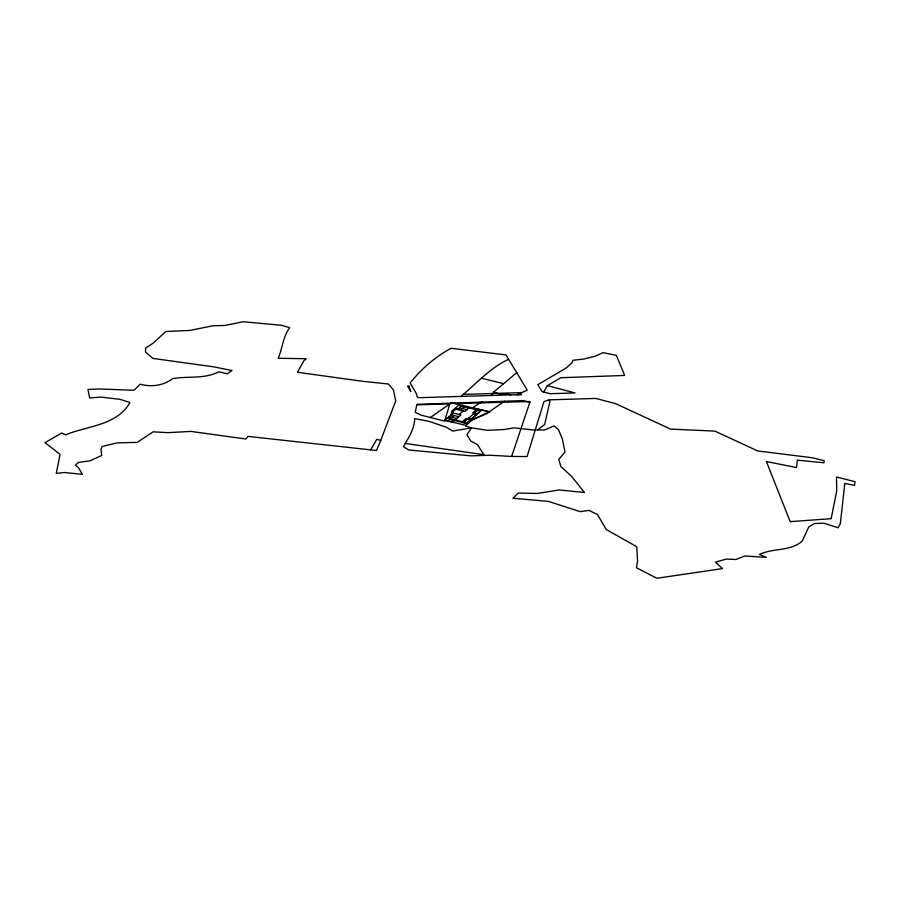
<?xml version="1.0" encoding="UTF-8"?>
<svg xmlns="http://www.w3.org/2000/svg" width="900" height="900" viewBox="0 0 900 900"><rect width="100%" height="100%" fill="white"/><g stroke="black" fill="none" stroke-linecap="round" stroke-linejoin="round"><path stroke-width="1.35" d="M484.211 455.49L477.54 444.634L470.756 441L466.942 434.655L471.521 427.86L465.446 426.015L472.433 419.76L489.105 411.93L451.721 402.739L449.843 403.875L444.656 421.11L421.223 415.17L415.238 412.279L416.902 404.359L523.597 400.59L529.796 402.457L511.639 456.446L489.971 455.231L471.139 455.861L408.713 449.989L403.436 446.659C408.499 437.918 414.45 429.041 414.686 418.59L429.098 421.38L446.243 427.162L452.756 431.077L471.521 427.86L487.384 430.346L504.101 429.525L513.945 427.871L532.418 429.885L544.477 429.998L554.085 425.914L558.45 429.593L562.433 439.223L565.02 451.991L558.81 459.371L560.858 466.549L571.579 476.381L584.471 492.491L559.148 489.96L537.322 493.447L518.22 493.076L513.011 498.218L548.494 501.424L580.196 511.639L588.915 510.368L597.499 514.541L606.206 529.47L636.694 546.694L637.571 560.925L636.48 567.765L656.854 578.261L722.452 568.609L715.444 562.14L726.244 559.069L735.93 559.485L744.784 555.986L766.474 557.392L759.409 554.456C772.785 547.942 790.178 551.543 802.125 541.215L808.808 526.928L814.41 523.507L823.894 523.181L838.08 527.76L840.308 523.868L844.796 483.424L854.494 485.336L855 481.669L836.482 476.989L836.707 490.905L831.173 518.67L790.178 521.651L766.395 461.543L796.489 467.539L797.389 460.159L823.905 462.78L824.22 460.688L812.104 457.718L757.778 450.968L714.859 431.123L670.579 429.086L615.634 403.673L595.822 398.441L549.293 399.836L543.938 401.647L527.085 456.57L511.639 456.446M529.796 402.457L530.033 401.603L526.995 401.603L455.321 403.627L451.98 402.581M380.7 440.505L395.719 400.905L393.469 389.959L388.451 384.007L362.498 381.274L297.405 372.274L303.761 360.923L306.169 358.74L278.156 358.245C282.668 348.199 282.791 336.521 289.755 327.713L281.464 325.282L243.292 321.739L224.73 325.496L213.289 325.699L189.799 330.446L165.803 331.504L153.236 343.103L145.62 348.053L145.485 352.046L152.989 358.436L213.874 366.863L231.998 370.541L227.306 373.759L218.768 371.824C204.007 379.316 188.123 375.907 172.654 378.641C163.159 385.751 151.414 387.259 140.085 384.199L133.999 390.274L99.022 388.98L87.964 389.419L89.606 397.946L101.059 397.091L120.116 399.353L129.971 402.536C116.606 425.801 87.705 425.621 65.621 434.824L61.684 433.001L45 442.665L60.075 454.354L56.25 473.456L64.282 472.522L82.35 474.3L78.367 467.539L75.442 465.165L78.176 462.532L90.236 460.721L101.689 455.512L101.014 449.539L102.026 446.558L116.978 442.901L137.216 442.384L153.157 431.831L167.816 432.641L190.958 431.415L245.947 439.02L247.939 436.387L376.493 450.506L380.745 440.516L376.83 439.234L370.575 449.887M543.623 392.017L547.38 385.65L560.824 377.73L624.69 375.446L616.376 355.399L603.225 352.642L594.675 356.355L583.492 359.077L573.007 360.27L571.748 363.004L566.1 368.066L537.739 384.716L542.216 391.657L550.159 393.694L575.055 392.951L547.38 385.65M516.769 372.679L527.243 390.206L516.87 394.684L521.595 394.549L418.905 397.699L417.229 397.058L416.407 393.772L410.141 382.995C421.414 368.831 434.936 357.109 450.979 348.266L505.912 354.904L516.769 372.679L493.808 391.961L491.332 395.426M461.115 396.304L463.298 394.402C477.877 382.072 490.95 367.425 508.579 359.291M462.476 421.751L466.2 418.5L470.655 419.614M476.314 409.68L472.691 412.841L477.113 413.933M468.911 407.914L464.884 411.39L455.76 409.129L451.654 412.627L460.811 414.911L452.554 422.032L445.039 420.131L453.353 413.044M459.113 414.484L463.185 410.974M450.439 418.714L454.196 415.496M464.411 406.744L460.744 409.882L455.006 408.465M457.447 409.545L461.498 406.091M537.559 429.93L544.635 424.507L550.001 401.13L548.134 400.219M430.088 417.713L449.843 403.875L416.88 404.854M472.433 419.76L486.697 413.572L504.641 401.141M481.928 401.782L472.399 407.824L489.488 411.66M463.298 394.402L521.663 392.614M405.259 443.464L483.739 454.657M444.87 420.379L466.144 425.396M481.624 378.236L503.483 383.636M459.473 407.812L466.909 409.646M473.468 413.966L476.471 414.709M468.608 418.219L471.623 418.973M450.968 414.686L458.764 416.678M449.213 416.576L456.705 418.455M449.696 418.534L466.942 422.876M447.131 418.354L454.635 420.244M510.75 394.875L505.845 393.615L499.815 394.211L493.808 391.961M452.261 410.805L449.46 419.231L466.267 423.473L480.724 410.76L458.685 405.338L452.261 410.805M481.264 410.501L466.718 423.281L463.691 422.516L478.271 409.77L481.264 410.501M409.005 386.224L407.599 386.077L410.839 391.646L409.005 386.224"/></g></svg>
